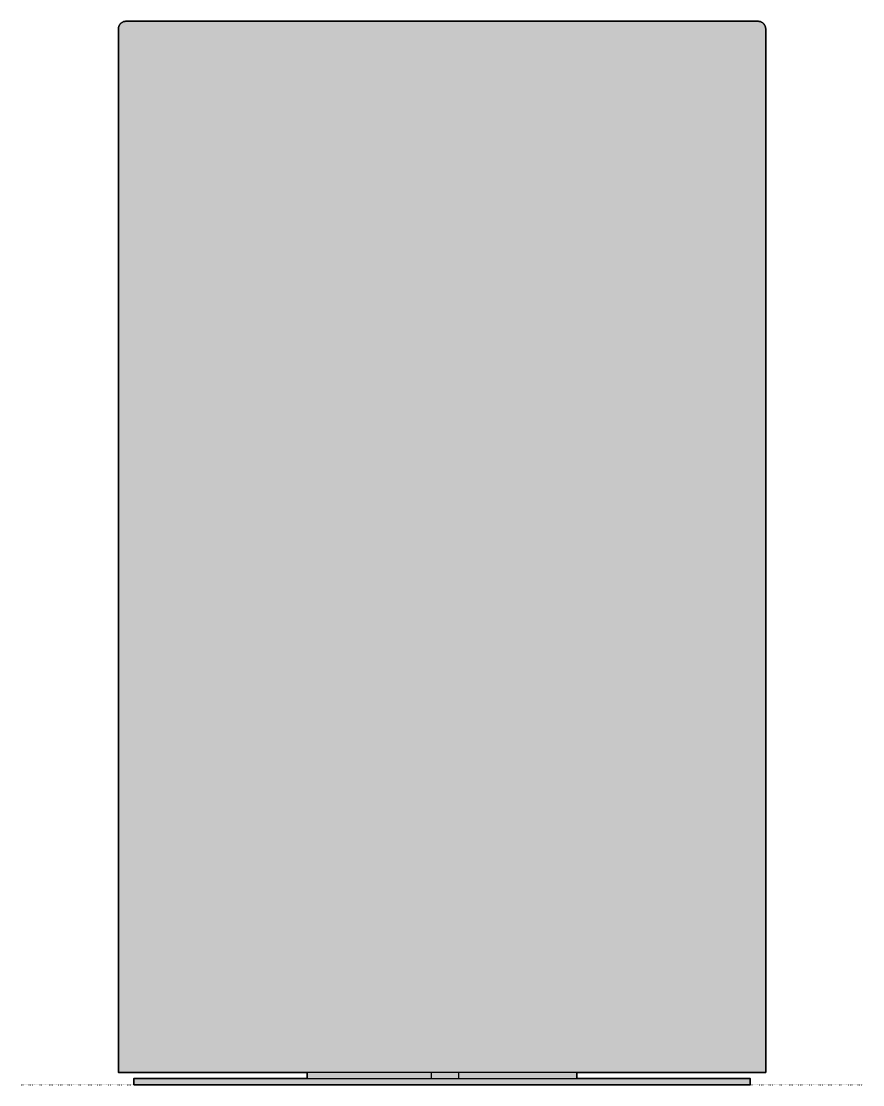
# Model space of a CAD drawing. Header units: millimetres. Extents: x 0 to 2970, y -1248 to 1380.
# Drawn here: x 1878 to 2970, y 0 to 1380 of the extents above; entities that cross this region are included whole.
import ezdxf

# ---------------------------------------------------------------- set-up
doc = ezdxf.new("R2010")
doc.units = ezdxf.units.MM
doc.linetypes.add('Dots', pattern=[1, 0, -1])
doc.layers.add('Blocks', color=7, linetype='Continuous')
doc.layers.add('Blocks$Fill', color=7, linetype='Continuous', true_color=0xffffff)
for name, color, linetype, lineweight, true_color in [('Blocks$Inner', 7, 'Continuous', 25, 0x007f00), ('Blocks$Outline', 7, 'Continuous', 35, 0xff3f3f), ('Groud', 7, 'Dots', 25, 0x243775)]:
    doc.layers.add(name, color=color, linetype=linetype, lineweight=lineweight, true_color=true_color)

# ---------------------------------------------------------------- blocks, each defined once
blk = doc.blocks.new('Tulipan Pod Front')
at = {"layer": 'Blocks$Fill'}
blk.add_hatch(color=256, dxfattribs=at).paths.add_polyline_path([(966, 1370), (966, 16), (721, 16), (721, 8), (946, 8), (946, 0), (146, 0), (146, 8), (371, 8), (371, 16), (126, 16), (126, 1370), (126, 1370.4), (126, 1370.8), (126.1, 1371.2), (126.1, 1371.6), (126.2, 1372), (126.3, 1372.4), (126.4, 1372.8), (126.5, 1373.1), (126.6, 1373.5), (126.8, 1373.9), (126.9, 1374.3), (127.1, 1374.6), (127.3, 1375), (127.5, 1375.3), (127.7, 1375.6), (128, 1376), (128.2, 1376.3), (128.5, 1376.6), (128.7, 1376.9), (129, 1377.2), (129.3, 1377.4), (129.6, 1377.7), (129.9, 1378), (130.3, 1378.2), (130.6, 1378.4), (130.9, 1378.6), (131.3, 1378.8), (131.6, 1379), (132, 1379.2), (132.4, 1379.3), (132.7, 1379.5), (133.1, 1379.6), (133.5, 1379.7), (133.9, 1379.8), (134.3, 1379.9), (134.7, 1379.9), (135.1, 1380), (135.5, 1380), (135.9, 1380), (956, 1380), (956.4, 1380), (956.8, 1380), (957.2, 1379.9), (957.6, 1379.9), (958, 1379.8), (958.4, 1379.7), (958.8, 1379.6), (959.1, 1379.5), (959.5, 1379.4), (959.9, 1379.2), (960.2, 1379), (960.6, 1378.9), (961, 1378.7), (961.3, 1378.5), (961.6, 1378.3), (962, 1378), (962.3, 1377.8), (962.6, 1377.5), (962.9, 1377.2), (963.2, 1377), (963.4, 1376.7), (963.7, 1376.4), (963.9, 1376.1), (964.2, 1375.7), (964.4, 1375.4), (964.6, 1375.1), (964.8, 1374.7), (965, 1374.4), (965.2, 1374), (965.3, 1373.6), (965.4, 1373.2), (965.6, 1372.9), (965.7, 1372.5), (965.8, 1372.1), (965.8, 1371.7), (965.9, 1371.3), (965.9, 1370.9), (966, 1370.5)], flags=0)
at = {"layer": 'Blocks$Inner'}
for p, q in [((371, 8), (371, 16)), ((532, 16), (532, 8)), ((568, 8), (568, 16)), ((721, 8), (721, 16))]:
    blk.add_line(p, q, dxfattribs=at)
for points in [[(966, 1370), (966, 16), (126, 16), (126, 1370), (126, 1370.4), (126, 1370.8), (126.1, 1371.2), (126.1, 1371.6), (126.2, 1372), (126.3, 1372.4), (126.4, 1372.8), (126.5, 1373.1), (126.6, 1373.5), (126.8, 1373.9), (126.9, 1374.3), (127.1, 1374.6), (127.3, 1375), (127.5, 1375.3), (127.7, 1375.6), (128, 1376), (128.2, 1376.3), (128.5, 1376.6), (128.7, 1376.9), (129, 1377.2), (129.3, 1377.4), (129.6, 1377.7), (129.9, 1378), (130.3, 1378.2), (130.6, 1378.4), (130.9, 1378.6), (131.3, 1378.8), (131.6, 1379), (132, 1379.2), (132.4, 1379.3), (132.7, 1379.5), (133.1, 1379.6), (133.5, 1379.7), (133.9, 1379.8), (134.3, 1379.9), (134.7, 1379.9), (135.1, 1380), (135.5, 1380), (135.9, 1380), (136, 1380), (956, 1380), (956.4, 1380), (956.8, 1380), (957.2, 1379.9), (957.6, 1379.9), (958, 1379.8), (958.4, 1379.7), (958.8, 1379.6), (959.1, 1379.5), (959.5, 1379.4), (959.9, 1379.2), (960.2, 1379), (960.6, 1378.9), (961, 1378.7), (961.3, 1378.5), (961.6, 1378.3), (962, 1378), (962.3, 1377.8), (962.6, 1377.5), (962.9, 1377.2), (963.2, 1377), (963.4, 1376.7), (963.7, 1376.4), (963.9, 1376.1), (964.2, 1375.7), (964.4, 1375.4), (964.6, 1375.1), (964.8, 1374.7), (965, 1374.4), (965.2, 1374), (965.3, 1373.6), (965.4, 1373.2), (965.6, 1372.9), (965.7, 1372.5), (965.8, 1372.1), (965.8, 1371.7), (965.9, 1371.3), (965.9, 1370.9), (966, 1370.5)], [(146, 0), (146, 8), (946, 8), (946, 0)]]:
    blk.add_lwpolyline(points, close=True, dxfattribs=at)
at = {"layer": 'Blocks$Outline'}
for points in [[(371, 16), (126, 16), (126, 1370), (126, 1370.4), (126, 1370.8), (126.1, 1371.2), (126.1, 1371.6), (126.2, 1372), (126.3, 1372.4), (126.4, 1372.8), (126.5, 1373.1), (126.6, 1373.5), (126.8, 1373.9), (126.9, 1374.3), (127.1, 1374.6), (127.3, 1375), (127.5, 1375.3), (127.7, 1375.6), (128, 1376), (128.2, 1376.3), (128.5, 1376.6), (128.7, 1376.9), (129, 1377.2), (129.3, 1377.4), (129.6, 1377.7), (129.9, 1378), (130.3, 1378.2), (130.6, 1378.4), (130.9, 1378.6), (131.3, 1378.8), (131.6, 1379), (132, 1379.2), (132.4, 1379.3), (132.7, 1379.5), (133.1, 1379.6), (133.5, 1379.7), (133.9, 1379.8), (134.3, 1379.9), (134.7, 1379.9), (135.1, 1380), (135.5, 1380), (135.9, 1380), (136, 1380), (956, 1380), (956.4, 1380), (956.8, 1380), (957.2, 1379.9), (957.6, 1379.9), (958, 1379.8), (958.4, 1379.7), (958.8, 1379.6), (959.1, 1379.5), (959.5, 1379.4), (959.9, 1379.2), (960.2, 1379), (960.6, 1378.9), (961, 1378.7), (961.3, 1378.5), (961.6, 1378.3), (962, 1378), (962.3, 1377.8), (962.6, 1377.5), (962.9, 1377.2), (963.2, 1377), (963.4, 1376.7), (963.7, 1376.4), (963.9, 1376.1), (964.2, 1375.7), (964.4, 1375.4), (964.6, 1375.1), (964.8, 1374.7), (965, 1374.4), (965.2, 1374), (965.3, 1373.6), (965.4, 1373.2), (965.6, 1372.9), (965.7, 1372.5), (965.8, 1372.1), (965.8, 1371.7), (965.9, 1371.3), (965.9, 1370.9), (966, 1370.5), (966, 1370)], [(966, 1370), (966, 16), (721, 16)], [(371, 8), (371, 16)], [(721, 16), (721, 8)], [(721, 8), (946, 8), (946, 0), (146, 0)], [(146, 0), (146, 8), (371, 8)]]:
    blk.add_lwpolyline(points, dxfattribs=at)

msp = doc.modelspace()

# ---------------------------------------------------------------- linework, layer by layer
at = {"layer": 'Groud'}
msp.add_lwpolyline([(1878.5, 0), (2970.4, 0)], dxfattribs=at)

# ---------------------------------------------------------------- block references
at = {"layer": 'Blocks'}
msp.add_blockref('Tulipan Pod Front', (1878.5, 0), dxfattribs=at)

doc.saveas('drawing.dxf')
